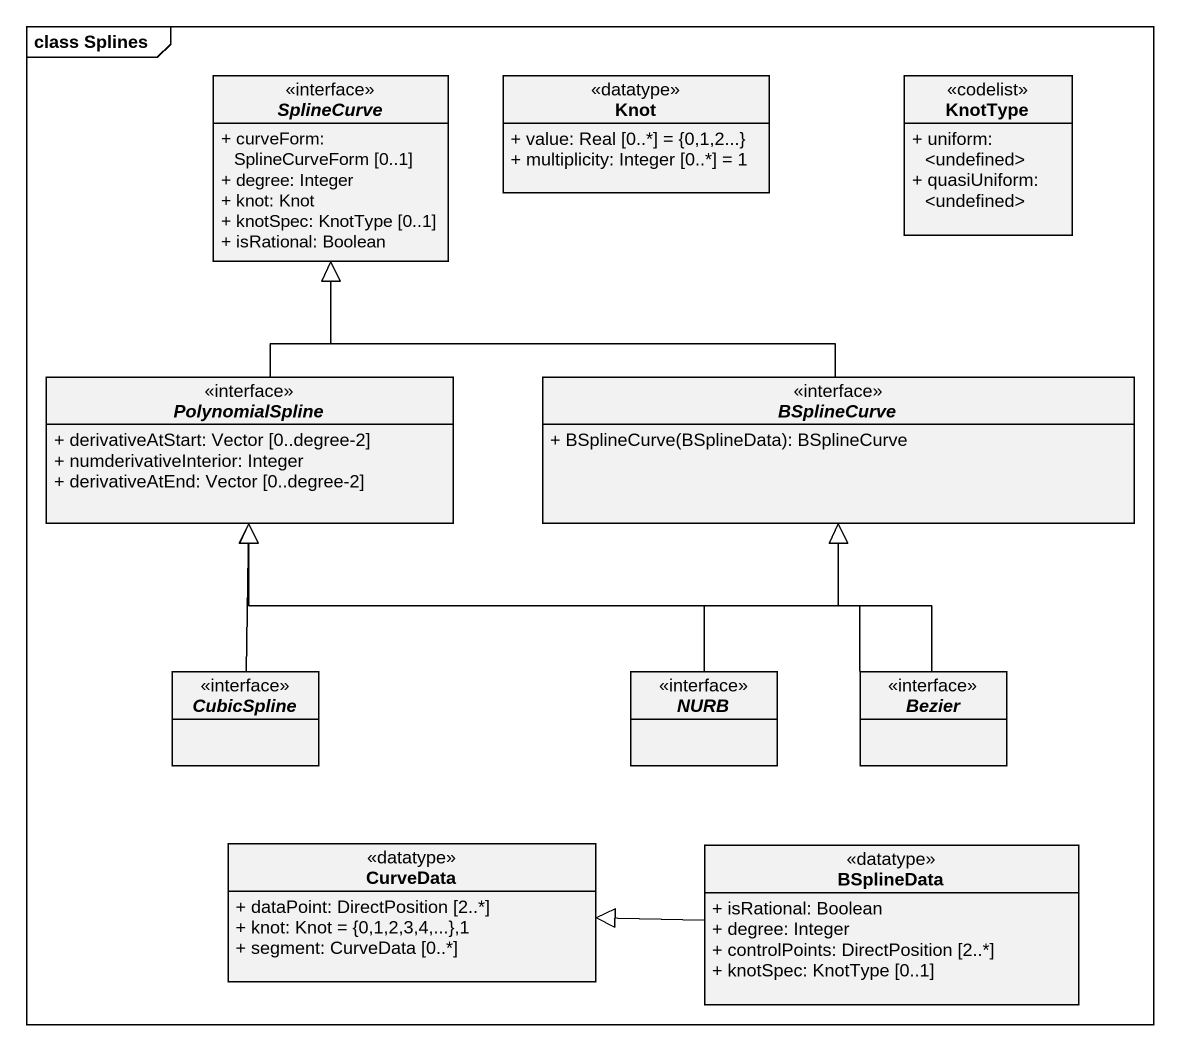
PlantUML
@startuml
mainframe class Splines
hide circle
hide empty members
skinparam classAttributeIconSize 0
interface SplineCurve {
  + curveForm: SplineCurveForm [0..1]
  + degree: Integer
  + knot: Knot
  + knotSpec: KnotType [0..1]
  + isRational: Boolean
}
class Knot <<datatype>> {
  + value: Real [0..*] = {0,1,2...}
  + multiplicity: Integer [0..*] = 1
}
class KnotType <<codelist>> {
  + uniform: <undefined>
  + quasiUniform: <undefined>
}
interface PolynomialSpline {
  + derivativeAtStart: Vector [0..degree-2]
  + numderivativeInterior: Integer
  + derivativeAtEnd: Vector [0..degree-2]
}
interface BSplineCurve {
  + BSplineCurve(BSplineData): BSplineCurve
}
interface CubicSpline
interface NURB
interface Bezier
class CurveData <<datatype>> {
  + dataPoint: DirectPosition [2..*]
  + knot: Knot = {0,1,2,3,4,...},1
  + segment: CurveData [0..*]
}
class BSplineData <<datatype>> {
  + isRational: Boolean
  + degree: Integer
  + controlPoints: DirectPosition [2..*]
  + knotSpec: KnotType [0..1]
}
PolynomialSpline -up-|> SplineCurve
BSplineCurve -left-|> SplineCurve
CubicSpline -up-|> PolynomialSpline
NURB -up-|> BSplineCurve
Bezier -left-|> PolynomialSpline
Bezier -up-|> BSplineCurve
BSplineData -left-|> CurveData
@enduml
